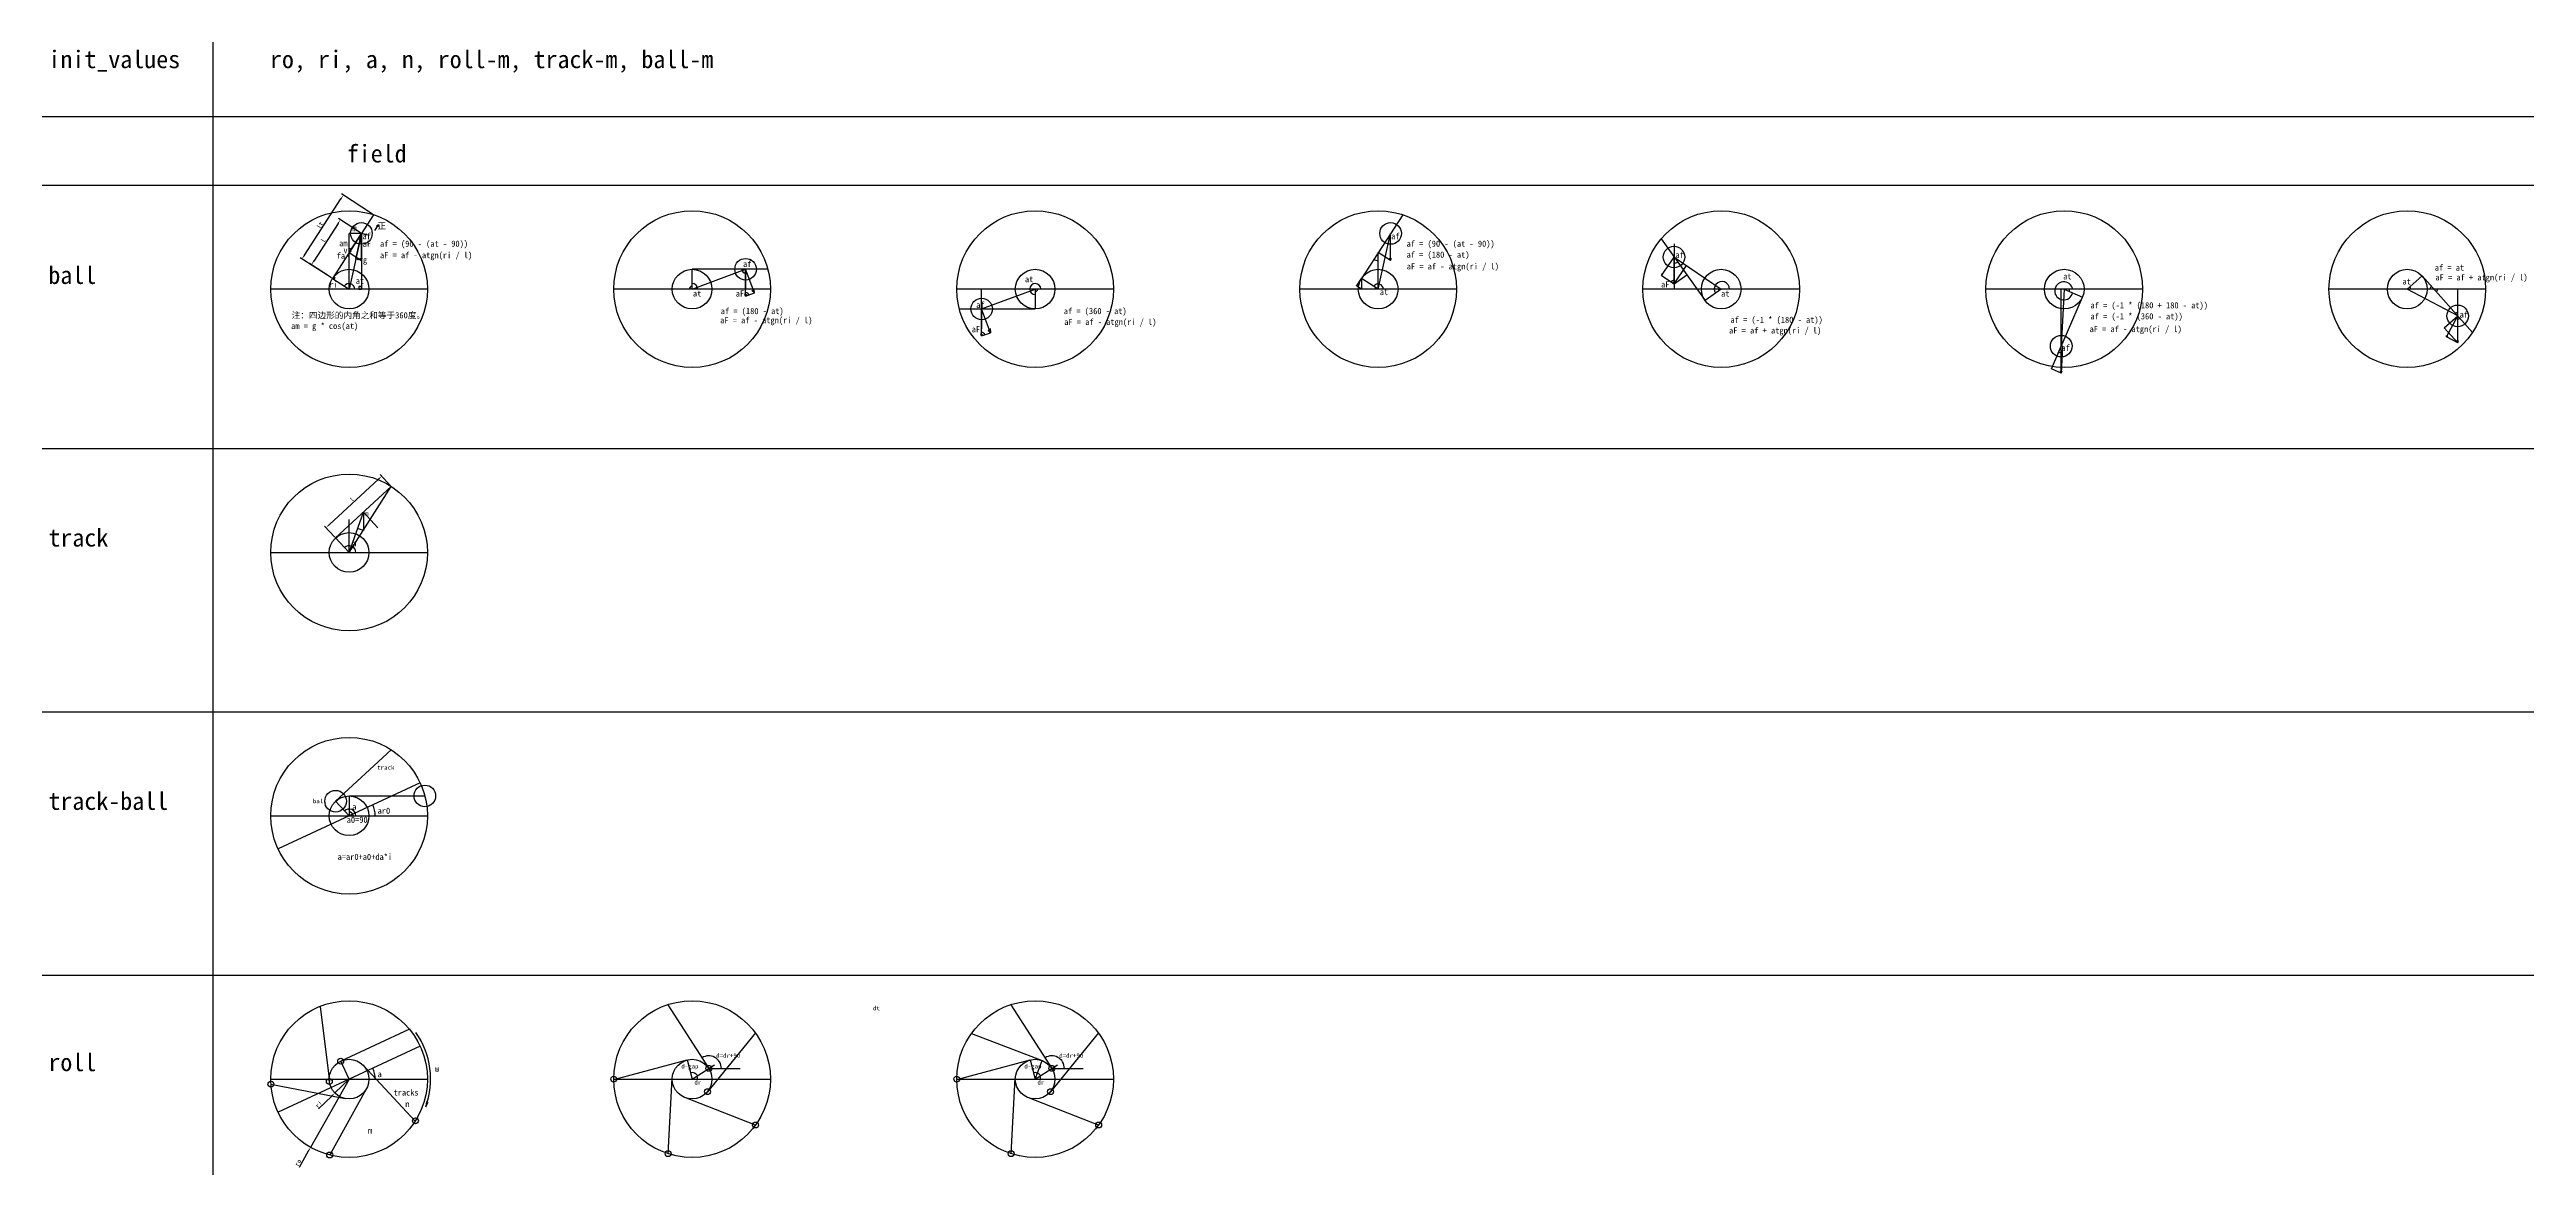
# Model space of a CAD drawing. Header units: millimetres. Extents: x -1072 to 1642, y -970 to -335.
# Drawn here: x -1072 to 334, y -970 to -335 of the extents above; entities that cross this region are included whole.
import ezdxf

# ---------------------------------------------------------------- set-up
doc = ezdxf.new("R2010")
doc.units = ezdxf.units.MM
for name, color, linetype in [('bz', 4, 'Continuous'), ('field', 6, 'Continuous'), ('fz', 2, 'Continuous'), ('sm', 3, 'Continuous'), ('wt', 1, 'Continuous')]:
    doc.layers.add(name, color=color, linetype=linetype)
doc.styles.get("Standard").update_dxf_attribs({"font": 'simfang.ttf'})
doc.dimstyles.new('ISO-25', dxfattribs={"dimtxt": 2.5, "dimasz": 2.5, "dimexe": 1.25, "dimexo": 0.625, "dimtad": 1, "dimtxsty": 'Standard', "dimcen": 2.5, "dimadec": 0, "dimazin": 0, "dimtfac": 1, "dimtmove": 0, "dimatfit": 3, "dimfxl": 1, "dimarcsym": 0})

# ---------------------------------------------------------------- blocks, each defined once
blk = doc.blocks.new('*D1')
at = {"layer": 'Defpoints', "color": 0}
for p in [(-895.1, -439.6), (-923.5, -457.4), (-911.6, -465.1)]:
    blk.add_point(p, dxfattribs=at)
at = {"layer": 'field', "color": 0, "lineweight": -2}
for p, q in [((-908.4, -434), (-922.2, -455.3)), ((-895.6, -439.3), (-908.1, -431.2)), ((-912.1, -464.8), (-924.6, -456.7))]:
    blk.add_line(p, q, dxfattribs=at)
at = {"layer": 'field', "color": 0}
for points in [[(-908.1, -434.2), (-908.8, -433.8), (-907.1, -431.9)], [(-922.5, -455.1), (-921.8, -455.5), (-923.5, -457.4)]]:
    blk.add_solid(points, dxfattribs=at)
at = {"layer": 'field', "color": 0, "insert": (-916.9, -443.6), "char_height": 2.5, "attachment_point": 5, "rotation": 57.1643}
blk.add_mtext('{l}', dxfattribs=at)
blk = doc.blocks.new('*D2')
at = {"layer": 'Defpoints', "color": 0}
for p in [(-883.6, -577.4), (-878.2, -583.2), (-909.8, -612.4)]:
    blk.add_point(p, dxfattribs=at)
at = {"layer": 'field', "color": 0, "lineweight": -2}
for p, q in [((-878.6, -582.8), (-884.4, -576.5)), ((-913.3, -604.9), (-885.4, -579.1)), ((-910.2, -612), (-916, -605.7))]:
    blk.add_line(p, q, dxfattribs=at)
at = {"layer": 'field', "color": 0}
for points in [[(-885.1, -579.4), (-885.7, -578.8), (-883.6, -577.4)], [(-913.6, -604.6), (-913.1, -605.2), (-915.2, -606.6)]]:
    blk.add_solid(points, dxfattribs=at)
at = {"layer": 'field', "color": 0, "insert": (-900.6, -590.6), "char_height": 2.5, "attachment_point": 5, "rotation": 42.7451}
blk.add_mtext('{l}', dxfattribs=at)
blk = doc.blocks.new('*D4')
at = {"layer": 'Defpoints', "color": 0}
for p in [(-902.1, -919.7), (-924, -958.4)]:
    blk.add_point(p, dxfattribs=at)
at = {"layer": 'sm', "color": 0, "lineweight": -2}
for p, q in [((-902.1, -919.7), (-924, -958.4)), ((-925.3, -960.6), (-930.5, -969.8))]:
    blk.add_line(p, q, dxfattribs=at)
at = {"layer": 'sm', "color": 0}
blk.add_solid([(-924.9, -960.8), (-925.6, -960.3), (-924, -958.4)], dxfattribs=at)
at = {"layer": 'sm', "color": 0, "insert": (-931.1, -967.1), "char_height": 2.5, "attachment_point": 5, "rotation": 60.4749}
blk.add_mtext('{ro}', dxfattribs=at)
blk = doc.blocks.new('*D5')
at = {"layer": 'Defpoints', "color": 0}
for p in [(-910.2, -927.5), (-902.1, -919.7)]:
    blk.add_point(p, dxfattribs=at)
at = {"layer": 'sm', "color": 0, "lineweight": -2}
for p, q in [((-902.1, -919.7), (-910.2, -927.5)), ((-912, -929.3), (-919.5, -936.6))]:
    blk.add_line(p, q, dxfattribs=at)
at = {"layer": 'sm', "color": 0}
blk.add_solid([(-911.7, -929.6), (-912.3, -929), (-910.2, -927.5)], dxfattribs=at)
at = {"layer": 'sm', "color": 0, "insert": (-919.4, -933.9), "char_height": 2.5, "attachment_point": 5, "rotation": 44.1714}
blk.add_mtext('{ri}', dxfattribs=at)
blk = doc.blocks.new('*D6')
at = {"layer": 'Defpoints', "color": 0}
for p in [(-905.4, -417.9), (-888.3, -429), (-911.6, -465.1)]:
    blk.add_point(p, dxfattribs=at)
at = {"layer": 'sm', "color": 0, "lineweight": -2}
for p, q in [((-927.4, -451.9), (-906.8, -420)), ((-888.8, -428.6), (-906.5, -417.2)), ((-912.1, -464.8), (-929.8, -453.4))]:
    blk.add_line(p, q, dxfattribs=at)
at = {"layer": 'sm', "color": 0}
for points in [[(-906.4, -420.2), (-907.1, -419.8), (-905.4, -417.9)], [(-927.8, -451.7), (-927.1, -452.2), (-928.8, -454)]]:
    blk.add_solid(points, dxfattribs=at)
at = {"layer": 'sm', "color": 0, "insert": (-918.7, -434.9), "char_height": 2.5, "attachment_point": 5, "rotation": 57.1643}
blk.add_mtext('{lt}', dxfattribs=at)

msp = doc.modelspace()

# ---------------------------------------------------------------- linework, layer by layer
for p, q in [((-721.233, -877.428), (-697.908, -913.571)), ((-526.496, -877.428), (-503.171, -913.571)), ((-671.473, -893.451), (-698.64, -926.803)), ((-476.736, -893.451), (-503.903, -926.803)), ((-751.849, -919.801), (-710.267, -908.786)), ((-557.112, -919.801), (-515.53, -908.786)), ((-721.011, -962.012), (-718.636, -919.061)), ((-526.274, -962.012), (-523.899, -919.061)), ((-671.336, -945.727), (-711.45, -930.196)), ((-476.599, -945.727), (-516.713, -930.196))]:
    msp.add_line(p, q)
at = {"color": 1}
msp.add_line((-548.724, -893.691), (-508.588, -909.165), dxfattribs=at)
at = {"color": 8}
for p, q in [((-710.267, -908.786), (-707.38, -919.684)), ((-707.38, -919.684), (-694.687, -911.492)), ((-697.908, -913.571), (-680.129, -913.571)), ((-515.53, -908.786), (-512.643, -919.684)), ((-512.643, -919.684), (-508.588, -909.165)), ((-512.643, -919.684), (-499.95, -911.492)), ((-503.171, -913.571), (-485.393, -913.571)), ((-751.849, -919.684), (-662.912, -919.684)), ((-557.112, -919.684), (-468.175, -919.684))]:
    msp.add_line(p, q, dxfattribs=at)
for centre, radius in [((-707.38, -919.684), 44.469), ((-512.643, -919.684), 44.469), ((-707.38, -919.684), 11.273), ((-697.908, -913.571), 1.676), ((-512.643, -919.684), 11.273), ((-503.171, -913.571), 1.676), ((-751.849, -919.684), 1.676), ((-698.64, -926.803), 1.676), ((-557.112, -919.684), 1.676), ((-503.903, -926.803), 1.676), ((-671.336, -945.727), 1.676), ((-476.599, -945.727), 1.676), ((-721.011, -962.012), 1.676), ((-526.274, -962.012), 1.676)]:
    msp.add_circle(centre, radius)
for centre, radius, start, end in [((-697.908, -913.571), 7.125, 0, 122.835746), ((-503.171, -913.571), 7.125, 0, 122.835746), ((-707.38, -919.684), 3.696, 32.835746, 104.835746), ((-707.38, -919.684), 3.128, 0, 32.835746), ((-512.643, -919.684), 3.696, 32.835746, 104.835746), ((-512.643, -919.684), 3.128, 0, 32.835746)]:
    msp.add_arc(centre, radius, start, end, dxfattribs=at)
at = {"layer": 'bz'}
for p, q in [((-902.087, -450.391), (-895.118, -439.591)), ((-902.087, -450.391), (-901.841, -449.036)), ((-902.087, -450.391), (-901.02, -449.52)), ((-898.344, -454.175), (-895.118, -439.591)), ((-895.118, -454.889), (-895.118, -439.591)), ((-891.891, -440.305), (-895.118, -439.591)), ((-891.891, -440.305), (-892.703, -440.402)), ((-892.509, -439.848), (-891.891, -440.305)), ((-310.848, -454.902), (-310.848, -439.604)), ((-902.087, -450.391), (-895.118, -454.889)), ((-898.42, -453.054), (-898.344, -454.175)), ((-898.344, -454.175), (-897.903, -453.252)), ((-895.118, -454.889), (-898.344, -454.175)), ((-895.118, -454.889), (-895.595, -453.596)), ((-895.118, -454.889), (-894.641, -453.596)), ((-677.003, -475.252), (-677.003, -459.954)), ((-672.014, -473.4), (-677.003, -459.954)), ((-310.848, -454.902), (-311.325, -453.609)), ((-310.848, -454.902), (-310.372, -453.609)), ((-157.074, -463.461), (-149.96, -453.003)), ((-156.799, -462.316), (-157.074, -463.461)), ((-157.074, -463.461), (-156.232, -462.762)), ((-149.96, -468.3), (-149.96, -453.003)), ((-677.003, -475.252), (-677.48, -473.959)), ((-677.003, -475.252), (-676.527, -473.959)), ((-672.014, -473.4), (-673.442, -472.015)), ((-672.014, -473.4), (-672.099, -471.451)), ((-330.195, -469.461), (-327.367, -465.097)), ((-327.367, -471.227), (-330.165, -469.414)), ((-327.367, -465.097), (-327.367, -471.227)), ((-149.96, -468.3), (-150.436, -467.008)), ((-149.96, -468.3), (-149.483, -467.008)), ((-543.02, -497.798), (-543.02, -482.5)), ((-538.03, -495.946), (-543.02, -482.5)), ((288.589, -498.353), (294.924, -486.417)), ((294.924, -501.715), (294.924, -486.417)), ((-543.02, -497.798), (-543.497, -496.506)), ((-543.02, -497.798), (-542.543, -496.506)), ((-538.03, -495.946), (-539.362, -494.294)), ((-538.187, -493.623), (-538.03, -495.946)), ((69.874, -518.882), (69.874, -503.584)), ((70.673, -503.626), (69.874, -503.584)), ((70.673, -503.626), (70.179, -503.739)), ((70.208, -503.407), (70.673, -503.626)), ((288.589, -498.353), (288.661, -497.522)), ((289.321, -497.72), (288.589, -498.353)), ((294.924, -501.715), (294.447, -500.422)), ((294.924, -501.715), (295.401, -500.422)), ((69.874, -518.882), (69.398, -517.589)), ((69.874, -518.882), (70.351, -517.589)), ((-893.974, -597.836), (-893.974, -608.231)), ((-885.704, -606.783), (-893.974, -597.836)), ((-893.974, -608.231), (-897.258, -607.061)), ((-894.201, -607.418), (-893.974, -608.231)), ((-893.974, -608.231), (-893.735, -607.418)), ((-858.236, -932.384), (-858.612, -935.413)), ((-858.612, -935.413), (-857.233, -932.719))]:
    msp.add_line(p, q, dxfattribs=at)
msp.add_lwpolyline([(-910.997, -464.196), (-910.196, -464.713), (-910.788, -465.631)], dxfattribs=at)
msp.add_lwpolyline([(-895.118, -471.227), (-895.118, -469.815), (-896.592, -469.815), (-896.592, -471.227)], close=True, dxfattribs=at)
for centre, radius, start, end in [((-902.087, -450.391), 2.09, 57.164254, 90.813404), ((-895.118, -439.591), 3.387, 237.164254, 270), ((-895.118, -439.591), 4.791, 257.524687, 270), ((-310.848, -439.604), 2.897, 237.057686, 270), ((-902.087, -450.391), 2.09, 237.164254, 269.186596), ((-677.003, -459.954), 2.133, 180, 270), ((-317.906, -450.497), 4.547, 237.057686, 270), ((-149.96, -453.003), 3.506, 270, 305.413393), ((-902.117, -471.227), 3.218, 0, 147.164254), ((-707.38, -471.227), 3.197, 0, 90), ((-677.003, -475.252), 2.05, 20.360433, 90), ((-512.578, -471.2), 3.131, 359.501265, 268.795874), ((-317.906, -471.227), 2.933, 0, 147.057686), ((-149.96, -468.3), 2.058, 90, 145.773827), ((-122.75, -471.28), 4.369, 0.689883, 211.663317), ((71.31, -472.192), 5.136, 10.823956, 347.729336), ((266.304, -471.227), 1.962, 0, 41.682334), ((281.399, -471.227), 2.159, 131.682334, 180), ((281.399, -471.227), 2.159, 311.682334, 0), ((294.924, -486.417), 1.813, 90, 131.682334), ((294.924, -486.417), 1.813, 270, 311.682334), ((-543.02, -497.798), 2.003, 20.360433, 90), ((69.874, -503.584), 3.595, 246.644234, 270), ((-902.117, -620.713), 3.837, 0, 132.745052), ((-902.117, -770.198), 3.837, 0, 132.745052), ((-902.117, -770.198), 2.239, 0, 90), ((-902.117, -770.198), 14.878, 0, 25.00554), ((-902.117, -919.684), 46.261, 340.122934, 34.917236), ((-902.117, -919.684), 14.878, 0, 25.00554)]:
    msp.add_arc(centre, radius, start, end, dxfattribs=at)
at = {"layer": 'fz'}
for p, q in [((-895.118, -439.591), (-902.117, -471.227)), ((-902.117, -471.227), (-902.117, -439.591)), ((-895.118, -439.591), (-902.117, -439.591)), ((-895.118, -439.591), (-895.118, -471.227)), ((-317.906, -471.227), (-310.848, -439.604)), ((-149.96, -445.569), (-149.96, -471.227)), ((-707.38, -471.227), (-707.38, -459.954)), ((-707.38, -471.227), (-677.003, -459.954)), ((-677.003, -459.954), (-677.003, -471.227)), ((-317.906, -471.227), (-317.906, -450.497)), ((-310.848, -454.902), (-317.83, -450.378)), ((-157.074, -463.461), (-149.96, -468.3)), ((-149.96, -453.003), (-123.17, -471.227)), ((-149.96, -468.3), (-142.845, -457.842)), ((-149.96, -468.3), (-142.735, -463.164)), ((266.304, -471.227), (274.724, -463.731)), ((-857.649, -471.227), (-946.586, -471.227)), ((-911.589, -465.115), (-902.117, -471.227)), ((-662.912, -471.227), (-751.849, -471.227)), ((-677.003, -475.252), (-672.014, -473.4)), ((-468.175, -471.227), (-557.112, -471.227)), ((-543.02, -482.5), (-512.643, -471.227)), ((-543.02, -482.5), (-543.02, -471.227)), ((-512.643, -471.227), (-512.643, -482.5)), ((-273.438, -471.227), (-362.375, -471.227)), ((-317.906, -471.227), (-327.367, -465.097)), ((-78.701, -471.227), (-167.638, -471.227)), ((-123.17, -471.227), (-132.357, -477.76)), ((116.036, -471.227), (27.099, -471.227)), ((71.567, -471.227), (69.874, -503.584)), ((69.874, -503.584), (69.874, -471.227)), ((71.567, -471.227), (81.917, -475.696)), ((310.773, -471.227), (221.836, -471.227)), ((294.924, -486.417), (266.304, -471.227)), ((294.924, -486.417), (294.924, -471.227)), ((-543.02, -482.5), (-543.02, -493.774)), ((287.326, -493.182), (294.924, -486.417)), ((-543.02, -497.798), (-538.03, -495.946)), ((64.307, -516.477), (69.874, -503.584)), ((70.673, -503.626), (69.874, -518.882)), ((287.326, -493.182), (294.924, -501.715)), ((294.924, -501.715), (288.589, -498.353)), ((69.874, -518.882), (64.307, -516.477)), ((-902.117, -620.713), (-878.179, -583.237)), ((-902.117, -620.713), (-893.974, -597.836)), ((-902.117, -620.713), (-902.117, -601.957)), ((-946.586, -620.713), (-857.649, -620.713)), ((-861.817, -751.401), (-942.417, -788.995)), ((-902.117, -758.925), (-902.117, -770.198)), ((-946.586, -770.198), (-857.649, -770.198)), ((-861.817, -900.887), (-942.417, -938.481)), ((-902.117, -919.684), (-906.882, -909.467)), ((-946.586, -919.684), (-857.649, -919.684))]:
    msp.add_line(p, q, dxfattribs=at)
for centre, radius, start, end in [((-707.38, -471.227), 1.66, 90, 180), ((-512.643, -471.227), 1.445, 270, 360), ((-317.906, -471.227), 1.685, 147.057686, 180), ((-123.17, -471.227), 1.578, 180, 215.413393), ((71.567, -471.227), 3.032, 336.644234, 0)]:
    msp.add_arc(centre, radius, start, end, dxfattribs=at)
at = {"layer": 'sm'}
for p, q in [((-887.511, -437.934), (-885.393, -434.653)), ((-885.393, -434.653), (-886.527, -435.435)), ((-885.393, -434.653), (-885.747, -435.984))]:
    msp.add_line(p, q, dxfattribs=at)
for p, direction in [((-979.253, -706.422), (0, 1)), ((-882.441, -373.14), (1, 0)), ((-882.441, -412.254), (1, 0)), ((-864.309, -561.74), (1, 0)), ((-864.309, -711.225), (1, 0)), ((-864.309, -860.711), (1, 0))]:
    msp.add_xline(p, direction, dxfattribs=at)
at = {"layer": 'wt'}
for p, q in [((-888.265, -428.971), (-911.589, -465.115)), ((-303.975, -428.997), (-327.367, -465.097)), ((-157.284, -442.702), (-132.357, -477.76)), ((-664.364, -459.954), (-707.38, -459.954)), ((303.329, -495.857), (274.724, -463.731)), ((64.864, -515.188), (81.917, -475.696)), ((-555.659, -482.5), (-512.643, -482.5)), ((-878.179, -583.237), (-909.769, -612.434)), ((-902.117, -620.713), (-909.769, -612.434)), ((-878.179, -732.723), (-909.769, -761.919)), ((-902.117, -758.925), (-859.101, -758.925)), ((-902.117, -770.198), (-909.769, -761.919)), ((-918.553, -878.364), (-913.306, -921.059)), ((-867.899, -891.284), (-906.882, -909.467)), ((-864.533, -943.452), (-893.873, -911.995)), ((-946.493, -922.546), (-904.267, -930.75)), ((-913.108, -962.773), (-892.257, -925.148))]:
    msp.add_line(p, q, dxfattribs=at)
for centre, radius in [((-902.117, -471.227), 44.469), ((-895.118, -439.591), 6.134), ((-707.38, -471.227), 44.469), ((-512.643, -471.227), 44.469), ((-317.906, -471.227), 44.469), ((-310.848, -439.604), 6.134), ((-123.17, -471.227), 44.469), ((71.567, -471.227), 44.469), ((266.304, -471.227), 44.469), ((-149.96, -453.003), 6.134), ((-902.117, -471.227), 11.273), ((-707.38, -471.227), 11.273), ((-677.003, -459.954), 6.134), ((-512.643, -471.227), 11.273), ((-317.906, -471.227), 11.273), ((-123.17, -471.227), 11.273), ((71.567, -471.227), 11.273), ((266.304, -471.227), 11.273), ((-543.02, -482.5), 6.134), ((294.924, -486.417), 6.134), ((69.874, -503.584), 6.134), ((-902.117, -620.713), 44.469), ((-902.117, -620.713), 11.273), ((-902.117, -770.198), 44.469), ((-909.769, -761.919), 6.134), ((-902.117, -770.198), 11.273), ((-859.101, -758.925), 6.134), ((-902.117, -919.684), 44.469), ((-902.117, -919.684), 11.273), ((-906.882, -909.467), 1.676), ((-946.493, -922.546), 1.676), ((-913.306, -921.059), 1.676), ((-864.471, -943.353), 1.676), ((-913.108, -962.773), 1.676)]:
    msp.add_circle(centre, radius, dxfattribs=at)

# ---------------------------------------------------------------- texts
at = {"color": 2}
for s, p in [('dt', (-604.723, -880.6)), ('d-gap', (-713.548, -913.623)), ('d=dr+90', (-693.726, -907.551)), ('d-gap', (-518.812, -913.623)), ('d=dr+90', (-498.989, -907.551)), ('dr', (-706.1, -922.739)), ('dr', (-511.363, -922.739))]:
    msp.add_text(s, height=2.5, dxfattribs=at).set_placement(p)
at = {"layer": 'field'}
for s, height, p in [('field', 10, (-903.466, -399.303)), ('m', 2.5, (-893.072, -599.797)), ('a', 3.5, (-900.326, -617.243)), ('track', 2.5, (-886.151, -744.024)), ('ball', 2.5, (-922.699, -763.049))]:
    msp.add_text(s, height=height, dxfattribs=at).set_placement(p)
for s, p in [('m', (-900.212, -438.336)), ('am', (-907.758, -446.898)), ('v', (-905.332, -450.831))]:
    msp.add_text(s, height=3.5, rotation=360, dxfattribs=at).set_placement(p)
at = {"layer": 'sm'}
for s, height, p in [('init_values', 10, (-1072.817, -345.785)), ('ro, ri, a, n, roll-m, track-m, ball-m', 10, (-947.039, -345.785)), ('ball', 10, (-1072.817, -468.265)), ('track', 10, (-1072.817, -617.342)), ('track-ball', 10, (-1072.817, -766.827)), ('a0=90', 3.5, (-903.468, -774.193)), ('a', 3.5, (-900.326, -766.728)), ('ar0', 3.5, (-885.925, -769.073)), ('a=ar0+a0+da*i', 3.5, (-908.645, -795.234)), ('roll', 10, (-1072.817, -915.144)), ('w', 3.5, (-853.41, -915.583)), ('a', 3.5, (-885.925, -918.559)), ('tracks', 3.5, (-876.889, -929.001)), ('n', 3.5, (-870.231, -935.532)), ('m', 3.5, (-891.358, -950.641))]:
    msp.add_text(s, height=height, dxfattribs=at).set_placement(p)
for s, p in [('正', (-886.041, -437.11)), ('af', (-894.566, -442.87)), ('aF', (-894.37, -447.208)), ('af = (90 - (at - 90))', (-884.577, -447.176)), ('aF = af - atgn(ri / l)', (-884.577, -453.666)), ('af', (-310.551, -442.87)), ('af = (90 - (at - 90))', (-301.771, -447.176)), ('af = (180 - at)', (-301.771, -453.404)), ('af', (-149.113, -453.5)), ('fa', (-909.165, -454.01)), ('g', (-894.238, -456.264)), ('af', (-678.489, -458.674)), ('at', (-518.437, -467.299)), ('aF = af - atgn(ri / l)', (-301.705, -460.023)), ('at', (70.966, -465.72)), ('af = at', (281.933, -460.734)), ('aF = af + atgn(ri / l)', (282.261, -466.277)), ('ri', (-913.251, -470.339)), ('at', (-898.369, -468.241)), ('at', (-706.925, -475.392)), ('aF', (-682.613, -475.421)), ('at', (-316.976, -474.6)), ('aF', (-157.307, -470.26)), ('at', (-123.258, -475.448)), ('at', (263.59, -468.59)), ('am = g * cos(at)', (-935.027, -493.873)), ('注：四边形的内角之和等于360度。', (-934.72, -487.83)), ('aF = af - atgn(ri / l)', (-691.473, -490.604)), ('af = (180 - at)', (-691.122, -485.416)), ('af', (-546.107, -481.907)), ('af = (360 - at)', (-496.385, -485.416)), ('aF = af - atgn(ri / l)', (-496.153, -491.605)), ('af = (-1 * (180 - at))', (-117.891, -490.354)), ('aF = af - atgn(ri / l)', (85.936, -495.62)), ('af = (-1 * (180 + 180 - at))', (86.479, -482.148)), ('af = (-1 * (360 - at))', (86.479, -488.39)), ('af', (296.017, -487.364)), ('aF', (-548.654, -495.732)), ('aF = af + atgn(ri / l)', (-118.728, -496.388)), ('af', (69.98, -506.254))]:
    msp.add_text(s, height=3.5, rotation=360, dxfattribs=at).set_placement(p)

# ---------------------------------------------------------------- dimensions: what is measured, and where the dimension line sits
at = {"layer": 'field'}
for p1, p2, distance, picture, middle in [((-895.118, -439.591), (-911.589, -465.115), -14.226, '*D1', (-916.882, -443.622)), ((-909.769, -612.434), (-878.179, -583.237), 7.96, '*D2', (-900.649, -590.613))]:
    dim = msp.add_aligned_dim(p1=p1, p2=p2, distance=distance, text='{l}', dimstyle='ISO-25', override={"dimlfac": 1, "dimtolj": 0}, dxfattribs=at)
    dim.commit()
    dim.dimension.update_dxf_attribs({"geometry": picture, "text_midpoint": middle})
at = {"layer": 'sm'}
dim = msp.add_aligned_dim(p1=(-911.589, -465.115), p2=(-888.265, -428.971), distance=20.437, text='{lt}', dimstyle='ISO-25', override={"dimlfac": 1, "dimtolj": 0}, dxfattribs=at)
dim.commit()
dim.dimension.update_dxf_attribs({"geometry": '*D6', "text_midpoint": (-918.674, -434.945)})
for mpoint, text, picture, middle in [((-924.031, -958.378), '{ro}', '*D4', (-929.472, -967.983)), ((-910.203, -927.539), '{ri}', '*D5', (-918.121, -935.231))]:
    dim = msp.add_radius_dim(center=(-902.117, -919.684), mpoint=mpoint, text=text, dimstyle='ISO-25', override={"dimtolj": 0}, dxfattribs=at)
    dim.commit()
    dim.dimension.update_dxf_attribs({"geometry": picture, "text_midpoint": middle, "dimtype": 164})

doc.saveas('drawing.dxf')
